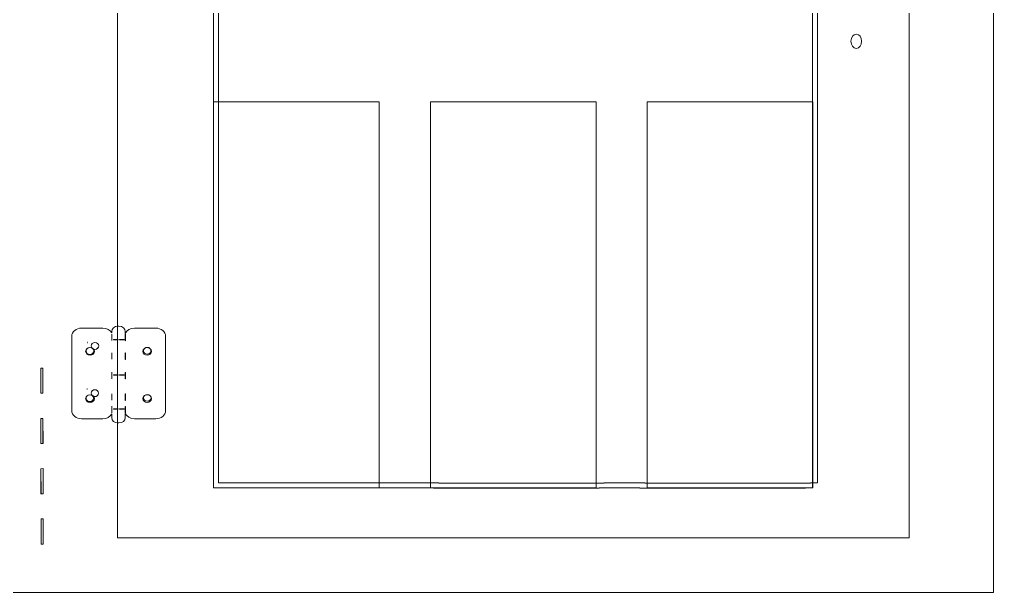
# Model space of a CAD drawing. Header units: centimetres. Extents: x -12.1 to 11.9, y -8.3 to 8.4.
# Drawn here: x -0.3 to 11.9, y -8.33 to -1.17 of the extents above; entities that cross this region are included whole.
import ezdxf

# ---------------------------------------------------------------- set-up
doc = ezdxf.new("R2010")
doc.units = ezdxf.units.CM
doc.header["$MEASUREMENT"] = 0
doc.header["$XCLIPFRAME"] = 0
doc.layers.add('Layer 1', color=7, linetype='Continuous')
picture_1 = doc.add_image_def('image6.jpg', size_in_pixel=(6, 6))
picture_2 = doc.add_image_def('image7.jpg', size_in_pixel=(6, 6))

msp = doc.modelspace()

# ---------------------------------------------------------------- linework, layer by layer
at = {"layer": 'Layer 1', "lineweight": 13}
for points, knots in [([(-11.89769, 8.33425), (-11.89769, 8.33425), (-11.89769, -8.3345), (-11.89769, -8.3345), (-11.89769, -8.3345), (-11.89769, -8.3345), (11.89745, -8.3345), (11.89745, -8.3345), (11.89745, -8.3345), (11.89745, -8.3345), (11.89745, 8.33425), (11.89745, 8.33425), (11.89745, 8.33425), (11.89745, 8.33425), (-11.89769, 8.33425), (-11.89769, 8.33425)], [0, 0, 0, 0, 0.2, 0.2, 0.2, 0.2, 0.4, 0.4, 0.4, 0.4, 0.6, 0.6, 0.6, 0.6, 1, 1, 1, 1]), ([(-11.8973, 8.33455), (-11.8973, 8.33455), (-11.8973, -8.3342), (-11.8973, -8.3342), (-11.8973, -8.3342), (-11.8973, -8.3342), (11.89784, -8.3342), (11.89784, -8.3342), (11.89784, -8.3342), (11.89784, -8.3342), (11.89784, 8.33455), (11.89784, 8.33455), (11.89784, 8.33455), (11.89784, 8.33455), (-11.8973, 8.33455), (-11.8973, 8.33455)], [0, 0, 0, 0, 0.2, 0.2, 0.2, 0.2, 0.4, 0.4, 0.4, 0.4, 0.6, 0.6, 0.6, 0.6, 1, 1, 1, 1]), ([(0.93084, 7.52793), (0.93084, 7.52793), (0.93084, -7.64923), (0.93084, -7.64923), (0.93084, -7.64923), (0.93084, -7.64923), (10.84114, -7.64923), (10.84114, -7.64923), (10.84114, -7.64923), (10.84114, -7.64923), (10.84114, 7.52793), (10.84114, 7.52793), (10.84114, 7.52793), (10.84114, 7.52793), (0.93084, 7.52793), (0.93084, 7.52793)], [0, 0, 0, 0, 0.2, 0.2, 0.2, 0.2, 0.4, 0.4, 0.4, 0.4, 0.6, 0.6, 0.6, 0.6, 1, 1, 1, 1]), ([(5.96499, 6.96503), (7.5049, 6.96503), (8.8593, 6.58789), (9.64022, 6.01832), (9.64022, 6.01832), (9.64022, 6.01832), (9.69562, -0.93774), (9.69562, -0.93774), (9.69562, -0.93774), (9.69562, -0.93774), (9.69397, -0.93774), (9.69397, -0.93774), (9.69397, -0.93774), (9.69397, -0.93774), (9.69397, -6.96363), (9.69397, -6.96363), (9.69397, -6.96363), (9.69397, -6.96363), (9.60633, -6.96363), (9.60633, -6.96363), (9.60633, -6.96363), (9.60633, -6.96363), (9.60633, -6.96528), (9.60633, -6.96528), (9.60633, -6.96528), (9.60633, -6.96528), (7.53266, -6.96528), (7.53266, -6.96528), (7.53266, -6.96528), (7.53266, -6.96528), (7.53266, -6.96363), (7.53266, -6.96363), (7.53266, -6.96363), (7.53266, -6.96363), (7.02582, -6.96363), (7.02582, -6.96363), (7.02582, -6.96363), (7.02582, -6.96363), (7.02582, -6.96528), (7.02582, -6.96528), (7.02582, -6.96528), (7.02582, -6.96528), (4.95215, -6.96528), (4.95215, -6.96528), (4.95215, -6.96528), (4.95215, -6.96528), (4.95215, -6.96363), (4.95215, -6.96363), (4.95215, -6.96363), (4.95215, -6.96363), (2.1947, -6.96363), (2.1947, -6.96363), (2.1947, -6.96363), (2.1947, -6.96363), (2.1947, 1.38397), (2.1947, 1.38397), (2.1947, 1.38397), (2.1947, 1.38397), (2.21372, 1.38397), (2.21372, 1.38397), (2.21372, 1.38397), (2.21372, 1.38397), (2.21372, 3.82144), (2.21372, 3.82144), (2.21372, 3.82144), (2.21372, 3.82144), (2.19388, 5.94555), (2.19388, 5.94555), (2.19388, 5.94555), (2.19388, 5.94555), (2.28896, 6.01831), (2.28896, 6.01831), (2.28896, 6.01831), (3.06987, 6.58788), (4.42511, 6.96502), (5.96501, 6.96502), (5.96501, 6.96502), (5.96501, 6.96502), (5.96499, 6.96503), (5.96499, 6.96503)], [0, 0, 0, 0, 0.04761905, 0.04761905, 0.04761905, 0.04761905, 0.0952381, 0.0952381, 0.0952381, 0.0952381, 0.14285714, 0.14285714, 0.14285714, 0.14285714, 0.19047619, 0.19047619, 0.19047619, 0.19047619, 0.23809524, 0.23809524, 0.23809524, 0.23809524, 0.28571429, 0.28571429, 0.28571429, 0.28571429, 0.33333333, 0.33333333, 0.33333333, 0.33333333, 0.38095238, 0.38095238, 0.38095238, 0.38095238, 0.42857143, 0.42857143, 0.42857143, 0.42857143, 0.47619048, 0.47619048, 0.47619048, 0.47619048, 0.52380952, 0.52380952, 0.52380952, 0.52380952, 0.57142857, 0.57142857, 0.57142857, 0.57142857, 0.61904762, 0.61904762, 0.61904762, 0.61904762, 0.66666667, 0.66666667, 0.66666667, 0.66666667, 0.71428571, 0.71428571, 0.71428571, 0.71428571, 0.76190476, 0.76190476, 0.76190476, 0.76190476, 0.80952381, 0.80952381, 0.80952381, 0.80952381, 0.85714286, 0.85714286, 0.85714286, 0.85714286, 0.9047619, 0.9047619, 0.9047619, 0.9047619, 1, 1, 1, 1]), ([(5.90186, 6.9019), (7.44177, 6.9019), (8.79617, 6.52476), (9.57709, 5.95519), (9.57709, 5.95519), (9.57709, 5.95519), (9.63249, -1.00087), (9.63249, -1.00087), (9.63249, -1.00087), (9.63249, -1.00087), (9.63084, -1.00087), (9.63084, -1.00087), (9.63084, -1.00087), (9.63084, -1.00087), (9.63084, -7.02676), (9.63084, -7.02676), (9.63084, -7.02676), (9.63084, -7.02676), (9.5432, -7.02676), (9.5432, -7.02676), (9.5432, -7.02676), (9.5432, -7.02676), (9.5432, -7.02841), (9.5432, -7.02841), (9.5432, -7.02841), (9.5432, -7.02841), (7.46953, -7.02841), (7.46953, -7.02841), (7.46953, -7.02841), (7.46953, -7.02841), (7.46953, -7.02676), (7.46953, -7.02676), (7.46953, -7.02676), (7.46953, -7.02676), (6.96269, -7.02676), (6.96269, -7.02676), (6.96269, -7.02676), (6.96269, -7.02676), (6.96269, -7.02841), (6.96269, -7.02841), (6.96269, -7.02841), (6.96269, -7.02841), (4.88902, -7.02841), (4.88902, -7.02841), (4.88902, -7.02841), (4.88902, -7.02841), (4.88902, -7.02676), (4.88902, -7.02676), (4.88902, -7.02676), (4.88902, -7.02676), (2.13157, -7.02676), (2.13157, -7.02676), (2.13157, -7.02676), (2.13157, -7.02676), (2.13157, 1.32084), (2.13157, 1.32084), (2.13157, 1.32084), (2.13157, 1.32084), (2.15059, 1.32084), (2.15059, 1.32084), (2.15059, 1.32084), (2.15059, 1.32084), (2.15059, 3.75831), (2.15059, 3.75831), (2.15059, 3.75831), (2.15059, 3.75831), (2.13075, 5.88242), (2.13075, 5.88242), (2.13075, 5.88242), (2.13075, 5.88242), (2.22583, 5.95518), (2.22583, 5.95518), (2.22583, 5.95518), (3.00672, 6.52477), (4.36196, 6.9019), (5.90186, 6.9019)], [0, 0, 0, 0, 0.05, 0.05, 0.05, 0.05, 0.1, 0.1, 0.1, 0.1, 0.15, 0.15, 0.15, 0.15, 0.2, 0.2, 0.2, 0.2, 0.25, 0.25, 0.25, 0.25, 0.3, 0.3, 0.3, 0.3, 0.35, 0.35, 0.35, 0.35, 0.4, 0.4, 0.4, 0.4, 0.45, 0.45, 0.45, 0.45, 0.5, 0.5, 0.5, 0.5, 0.55, 0.55, 0.55, 0.55, 0.6, 0.6, 0.6, 0.6, 0.65, 0.65, 0.65, 0.65, 0.7, 0.7, 0.7, 0.7, 0.75, 0.75, 0.75, 0.75, 0.8, 0.8, 0.8, 0.8, 0.85, 0.85, 0.85, 0.85, 0.9, 0.9, 0.9, 0.9, 1, 1, 1, 1]), ([(10.17968, -1.34884), (10.21664, -1.34884), (10.24665, -1.38886), (10.24665, -1.43814), (10.24665, -1.43814), (10.24665, -1.48742), (10.21664, -1.52744), (10.17968, -1.52744), (10.17968, -1.52744), (10.14272, -1.52744), (10.11271, -1.48742), (10.11271, -1.43814), (10.11271, -1.43814), (10.11271, -1.38886), (10.14272, -1.34884), (10.17968, -1.34884)], [0, 0, 0, 0, 0.2, 0.2, 0.2, 0.2, 0.4, 0.4, 0.4, 0.4, 0.6, 0.6, 0.6, 0.6, 1, 1, 1, 1]), ([(2.1347, -2.19386), (2.1347, -2.19386), (4.20837, -2.19386), (4.20837, -2.19386), (4.20837, -2.19386), (4.20837, -2.19386), (4.20837, -7.02581), (4.20837, -7.02581), (4.20837, -7.02581), (4.20837, -7.02581), (2.1347, -7.02581), (2.1347, -7.02581), (2.1347, -7.02581), (2.1347, -7.02581), (2.1347, -2.19386), (2.1347, -2.19386)], [0, 0, 0, 0, 0.2, 0.2, 0.2, 0.2, 0.4, 0.4, 0.4, 0.4, 0.6, 0.6, 0.6, 0.6, 1, 1, 1, 1]), ([(4.84916, -2.19386), (4.84916, -2.19386), (6.92283, -2.19386), (6.92283, -2.19386), (6.92283, -2.19386), (6.92283, -2.19386), (6.92283, -7.02581), (6.92283, -7.02581), (6.92283, -7.02581), (6.92283, -7.02581), (4.84916, -7.02581), (4.84916, -7.02581), (4.84916, -7.02581), (4.84916, -7.02581), (4.84916, -2.19386), (4.84916, -2.19386)], [0, 0, 0, 0, 0.2, 0.2, 0.2, 0.2, 0.4, 0.4, 0.4, 0.4, 0.6, 0.6, 0.6, 0.6, 1, 1, 1, 1]), ([(7.56362, -2.19386), (7.56362, -2.19386), (9.63729, -2.19386), (9.63729, -2.19386), (9.63729, -2.19386), (9.63729, -2.19386), (9.63729, -7.02581), (9.63729, -7.02581), (9.63729, -7.02581), (9.63729, -7.02581), (7.56362, -7.02581), (7.56362, -7.02581), (7.56362, -7.02581), (7.56362, -7.02581), (7.56362, -2.19386), (7.56362, -2.19386)], [0, 0, 0, 0, 0.2, 0.2, 0.2, 0.2, 0.4, 0.4, 0.4, 0.4, 0.6, 0.6, 0.6, 0.6, 1, 1, 1, 1]), ([(0.64934, -5.20663), (0.67537, -5.20663), (0.69647, -5.2259), (0.69647, -5.24962), (0.69647, -5.24962), (0.69647, -5.27334), (0.67537, -5.29261), (0.64934, -5.29261), (0.64934, -5.29261), (0.62331, -5.29261), (0.60138, -5.27334), (0.60138, -5.24962), (0.60138, -5.24962), (0.60138, -5.2259), (0.6233, -5.20663), (0.64934, -5.20663)], [0, 0, 0, 0, 0.2, 0.2, 0.2, 0.2, 0.4, 0.4, 0.4, 0.4, 0.6, 0.6, 0.6, 0.6, 1, 1, 1, 1]), ([(0.64974, -5.20632), (0.67577, -5.20632), (0.69687, -5.22559), (0.69687, -5.24931), (0.69687, -5.24931), (0.69687, -5.27303), (0.67577, -5.2923), (0.64974, -5.2923), (0.64974, -5.2923), (0.62371, -5.2923), (0.60178, -5.27303), (0.60178, -5.24931), (0.60178, -5.24931), (0.60178, -5.22559), (0.6237, -5.20632), (0.64974, -5.20632)], [0, 0, 0, 0, 0.2, 0.2, 0.2, 0.2, 0.4, 0.4, 0.4, 0.4, 0.6, 0.6, 0.6, 0.6, 1, 1, 1, 1]), ([(0.58622, -5.26976), (0.61225, -5.26976), (0.63335, -5.28903), (0.63335, -5.31275), (0.63335, -5.31275), (0.63335, -5.33647), (0.61225, -5.35574), (0.58622, -5.35574), (0.58622, -5.35574), (0.56019, -5.35574), (0.53826, -5.33647), (0.53826, -5.31275), (0.53826, -5.31275), (0.53826, -5.28903), (0.56018, -5.26976), (0.58622, -5.26976)], [0, 0, 0, 0, 0.2, 0.2, 0.2, 0.2, 0.4, 0.4, 0.4, 0.4, 0.6, 0.6, 0.6, 0.6, 1, 1, 1, 1]), ([(1.30374, -5.26798), (1.32977, -5.26798), (1.35087, -5.28725), (1.35087, -5.31097), (1.35087, -5.31097), (1.35087, -5.33469), (1.32977, -5.35396), (1.30374, -5.35396), (1.30374, -5.35396), (1.2777, -5.35396), (1.25661, -5.33469), (1.25661, -5.31097), (1.25661, -5.31097), (1.25661, -5.28725), (1.27771, -5.26798), (1.30374, -5.26798)], [0, 0, 0, 0, 0.2, 0.2, 0.2, 0.2, 0.4, 0.4, 0.4, 0.4, 0.6, 0.6, 0.6, 0.6, 1, 1, 1, 1]), ([(-0.02948, -5.52826), (-0.02948, -5.52826), (-0.00302, -5.52826), (-0.00302, -5.52826), (-0.00302, -5.52826), (-0.00302, -5.52826), (-0.00219, -5.84245), (-0.00219, -5.84245), (-0.00219, -5.84245), (-0.00219, -5.84245), (-0.02865, -5.84245), (-0.02865, -5.84245), (-0.02865, -5.84245), (-0.02865, -5.84245), (-0.02948, -5.52826), (-0.02948, -5.52826)], [0, 0, 0, 0, 0.2, 0.2, 0.2, 0.2, 0.4, 0.4, 0.4, 0.4, 0.6, 0.6, 0.6, 0.6, 1, 1, 1, 1]), ([(-0.02909, -5.52796), (-0.02909, -5.52796), (-0.00263, -5.52796), (-0.00263, -5.52796), (-0.00263, -5.52796), (-0.00263, -5.52796), (-0.0018, -5.84215), (-0.0018, -5.84215), (-0.0018, -5.84215), (-0.0018, -5.84215), (-0.02826, -5.84215), (-0.02826, -5.84215), (-0.02826, -5.84215), (-0.02826, -5.84215), (-0.02909, -5.52796), (-0.02909, -5.52796)], [0, 0, 0, 0, 0.2, 0.2, 0.2, 0.2, 0.4, 0.4, 0.4, 0.4, 0.6, 0.6, 0.6, 0.6, 1, 1, 1, 1]), ([(0.64769, -5.7978), (0.67372, -5.7978), (0.69482, -5.81707), (0.69482, -5.84079), (0.69482, -5.84079), (0.69482, -5.86451), (0.67372, -5.88378), (0.64769, -5.88378), (0.64769, -5.88378), (0.62166, -5.88378), (0.60056, -5.86451), (0.60056, -5.84079), (0.60056, -5.84079), (0.60056, -5.81707), (0.62166, -5.7978), (0.64769, -5.7978)], [0, 0, 0, 0, 0.2, 0.2, 0.2, 0.2, 0.4, 0.4, 0.4, 0.4, 0.6, 0.6, 0.6, 0.6, 1, 1, 1, 1]), ([(0.64808, -5.7975), (0.67411, -5.7975), (0.69521, -5.81677), (0.69521, -5.84049), (0.69521, -5.84049), (0.69521, -5.86421), (0.67411, -5.88348), (0.64808, -5.88348), (0.64808, -5.88348), (0.62205, -5.88348), (0.60095, -5.86421), (0.60095, -5.84049), (0.60095, -5.84049), (0.60095, -5.81677), (0.62205, -5.7975), (0.64808, -5.7975)], [0, 0, 0, 0, 0.2, 0.2, 0.2, 0.2, 0.4, 0.4, 0.4, 0.4, 0.6, 0.6, 0.6, 0.6, 1, 1, 1, 1]), ([(0.58456, -5.86093), (0.61059, -5.86093), (0.63169, -5.8802), (0.63169, -5.90392), (0.63169, -5.90392), (0.63169, -5.92764), (0.61059, -5.94691), (0.58456, -5.94691), (0.58456, -5.94691), (0.55853, -5.94691), (0.53743, -5.92764), (0.53743, -5.90392), (0.53743, -5.90392), (0.53743, -5.8802), (0.55853, -5.86093), (0.58456, -5.86093)], [0, 0, 0, 0, 0.2, 0.2, 0.2, 0.2, 0.4, 0.4, 0.4, 0.4, 0.6, 0.6, 0.6, 0.6, 1, 1, 1, 1]), ([(1.30456, -5.85668), (1.3306, -5.85668), (1.35169, -5.87595), (1.35169, -5.89967), (1.35169, -5.89967), (1.35169, -5.92339), (1.33059, -5.94184), (1.30456, -5.94184), (1.30456, -5.94184), (1.27853, -5.94184), (1.25743, -5.92339), (1.25743, -5.89967), (1.25743, -5.89967), (1.25743, -5.87595), (1.27853, -5.85668), (1.30456, -5.85668)], [0, 0, 0, 0, 0.2, 0.2, 0.2, 0.2, 0.4, 0.4, 0.4, 0.4, 0.6, 0.6, 0.6, 0.6, 1, 1, 1, 1]), ([(-0.02782, -6.15665), (-0.02782, -6.15665), (-0.00219, -6.15665), (-0.00219, -6.15665), (-0.00219, -6.15665), (-0.00219, -6.15665), (-0.00136, -6.47084), (-0.00136, -6.47084), (-0.00136, -6.47084), (-0.00136, -6.47084), (-0.02782, -6.47084), (-0.02782, -6.47084), (-0.02782, -6.47084), (-0.02782, -6.47084), (-0.02782, -6.15665), (-0.02782, -6.15665)], [0, 0, 0, 0, 0.2, 0.2, 0.2, 0.2, 0.4, 0.4, 0.4, 0.4, 0.6, 0.6, 0.6, 0.6, 1, 1, 1, 1]), ([(-0.02743, -6.15634), (-0.02743, -6.15634), (-0.0018, -6.15634), (-0.0018, -6.15634), (-0.0018, -6.15634), (-0.0018, -6.15634), (-0.00097, -6.47053), (-0.00097, -6.47053), (-0.00097, -6.47053), (-0.00097, -6.47053), (-0.02743, -6.47053), (-0.02743, -6.47053), (-0.02743, -6.47053), (-0.02743, -6.47053), (-0.02743, -6.15634), (-0.02743, -6.15634)], [0, 0, 0, 0, 0.2, 0.2, 0.2, 0.2, 0.4, 0.4, 0.4, 0.4, 0.6, 0.6, 0.6, 0.6, 1, 1, 1, 1]), ([(-0.00054, -6.78503), (-0.00054, -6.78503), (0.00029, -7.10005), (0.00029, -7.10005), (0.00029, -7.10005), (0.00029, -7.10005), (-0.02617, -7.10005), (-0.02617, -7.10005), (-0.02617, -7.10005), (-0.02617, -7.10005), (-0.027, -6.78586), (-0.027, -6.78586), (-0.027, -6.78586), (-0.027, -6.78586), (-0.00054, -6.78503), (-0.00054, -6.78503)], [0, 0, 0, 0, 0.2, 0.2, 0.2, 0.2, 0.4, 0.4, 0.4, 0.4, 0.6, 0.6, 0.6, 0.6, 1, 1, 1, 1]), ([(-0.00015, -6.78473), (-0.00015, -6.78473), (0.00068, -7.09975), (0.00068, -7.09975), (0.00068, -7.09975), (0.00068, -7.09975), (-0.02578, -7.09975), (-0.02578, -7.09975), (-0.02578, -7.09975), (-0.02578, -7.09975), (-0.02661, -6.78556), (-0.02661, -6.78556), (-0.02661, -6.78556), (-0.02661, -6.78556), (-0.00015, -6.78473), (-0.00015, -6.78473)], [0, 0, 0, 0, 0.2, 0.2, 0.2, 0.2, 0.4, 0.4, 0.4, 0.4, 0.6, 0.6, 0.6, 0.6, 1, 1, 1, 1]), ([(-0.02534, -7.41424), (-0.02534, -7.41424), (0.00029, -7.41424), (0.00029, -7.41424), (0.00029, -7.41424), (0.00029, -7.41424), (0.00112, -7.72843), (0.00112, -7.72843), (0.00112, -7.72843), (0.00112, -7.72843), (-0.02451, -7.72843), (-0.02451, -7.72843), (-0.02451, -7.72843), (-0.02451, -7.72843), (-0.02534, -7.41424), (-0.02534, -7.41424)], [0, 0, 0, 0, 0.2, 0.2, 0.2, 0.2, 0.4, 0.4, 0.4, 0.4, 0.6, 0.6, 0.6, 0.6, 1, 1, 1, 1]), ([(-0.02495, -7.41394), (-0.02495, -7.41394), (0.00068, -7.41394), (0.00068, -7.41394), (0.00068, -7.41394), (0.00068, -7.41394), (0.00151, -7.72813), (0.00151, -7.72813), (0.00151, -7.72813), (0.00151, -7.72813), (-0.02412, -7.72813), (-0.02412, -7.72813), (-0.02412, -7.72813), (-0.02412, -7.72813), (-0.02495, -7.41394), (-0.02495, -7.41394)], [0, 0, 0, 0, 0.2, 0.2, 0.2, 0.2, 0.4, 0.4, 0.4, 0.4, 0.6, 0.6, 0.6, 0.6, 1, 1, 1, 1])]:
    msp.add_open_spline(points, degree=3, knots=knots, dxfattribs=at)
at = {"layer": 'Layer 1', "color": 250, "lineweight": 0}
for points, knots in [([(0.93883, -5.00336), (0.89524, -5.00336), (0.86019, -5.03243), (0.86019, -5.06859), (0.86019, -5.06859), (0.86019, -5.06859), (0.86019, -5.08581), (0.86019, -5.08581), (0.86019, -5.08581), (0.84079, -5.05032), (0.79772, -5.02573), (0.74754, -5.02573), (0.74754, -5.02573), (0.74754, -5.02573), (0.48284, -5.02573), (0.48284, -5.02573), (0.48284, -5.02573), (0.41438, -5.02573), (0.35924, -5.07147), (0.35924, -5.12826), (0.35924, -5.12826), (0.35924, -5.12826), (0.35924, -6.05823), (0.35924, -6.05823), (0.35924, -6.05823), (0.35924, -6.11502), (0.41438, -6.16076), (0.48284, -6.16076), (0.48284, -6.16076), (0.48284, -6.16076), (0.74754, -6.16076), (0.74754, -6.16076), (0.74754, -6.16076), (0.79772, -6.16076), (0.84079, -6.13617), (0.86019, -6.10068), (0.86019, -6.10068), (0.86019, -6.10068), (0.86019, -6.14706), (0.86019, -6.14706), (0.86019, -6.14706), (0.86019, -6.18322), (0.89524, -6.21243), (0.93883, -6.21243), (0.93883, -6.21243), (0.93883, -6.21243), (0.95027, -6.21243), (0.95027, -6.21243), (0.95027, -6.21243), (0.99386, -6.21243), (1.02891, -6.18322), (1.02891, -6.14706), (1.02891, -6.14706), (1.02891, -6.14706), (1.02891, -6.0939), (1.02891, -6.0939), (1.02891, -6.0939), (1.04632, -6.13298), (1.09152, -6.16076), (1.14483, -6.16076), (1.14483, -6.16076), (1.14483, -6.16076), (1.40953, -6.16076), (1.40953, -6.16076), (1.40953, -6.16076), (1.47799, -6.16076), (1.53313, -6.11502), (1.53313, -6.05823), (1.53313, -6.05823), (1.53313, -6.05823), (1.53313, -5.12826), (1.53313, -5.12826), (1.53313, -5.12826), (1.53313, -5.07147), (1.47799, -5.02573), (1.40953, -5.02573), (1.40953, -5.02573), (1.40953, -5.02573), (1.14483, -5.02573), (1.14483, -5.02573), (1.14483, -5.02573), (1.09152, -5.02573), (1.04633, -5.05351), (1.02891, -5.09259), (1.02891, -5.09259), (1.02891, -5.09259), (1.02891, -5.06858), (1.02891, -5.06858), (1.02891, -5.06858), (1.02891, -5.03242), (0.99386, -5.00335), (0.95027, -5.00335), (0.95027, -5.00335), (0.95027, -5.00335), (0.93883, -5.00335), (0.93883, -5.00335), (0.93883, -5.00335), (0.93883, -5.00335), (0.93883, -5.00336), (0.93883, -5.00336)], [0, 0, 0, 0, 0.03846154, 0.03846154, 0.03846154, 0.03846154, 0.07692308, 0.07692308, 0.07692308, 0.07692308, 0.11538462, 0.11538462, 0.11538462, 0.11538462, 0.15384615, 0.15384615, 0.15384615, 0.15384615, 0.19230769, 0.19230769, 0.19230769, 0.19230769, 0.23076923, 0.23076923, 0.23076923, 0.23076923, 0.26923077, 0.26923077, 0.26923077, 0.26923077, 0.30769231, 0.30769231, 0.30769231, 0.30769231, 0.34615385, 0.34615385, 0.34615385, 0.34615385, 0.38461538, 0.38461538, 0.38461538, 0.38461538, 0.42307692, 0.42307692, 0.42307692, 0.42307692, 0.46153846, 0.46153846, 0.46153846, 0.46153846, 0.5, 0.5, 0.5, 0.5, 0.53846154, 0.53846154, 0.53846154, 0.53846154, 0.57692308, 0.57692308, 0.57692308, 0.57692308, 0.61538462, 0.61538462, 0.61538462, 0.61538462, 0.65384615, 0.65384615, 0.65384615, 0.65384615, 0.69230769, 0.69230769, 0.69230769, 0.69230769, 0.73076923, 0.73076923, 0.73076923, 0.73076923, 0.76923077, 0.76923077, 0.76923077, 0.76923077, 0.80769231, 0.80769231, 0.80769231, 0.80769231, 0.84615385, 0.84615385, 0.84615385, 0.84615385, 0.88461538, 0.88461538, 0.88461538, 0.88461538, 0.92307692, 0.92307692, 0.92307692, 0.92307692, 1, 1, 1, 1]), ([(0.86019, -5.10156), (0.86095, -5.10156), (0.8615, -5.1023), (0.8615, -5.10332), (0.8615, -5.10332), (0.8615, -5.10332), (0.8615, -5.18062), (0.8615, -5.18062), (0.8615, -5.18062), (0.8615, -5.18164), (0.86095, -5.18252), (0.86019, -5.18252), (0.86019, -5.18252), (0.85943, -5.18252), (0.85872, -5.18164), (0.85872, -5.18062), (0.85872, -5.18062), (0.85872, -5.18062), (0.85872, -5.10332), (0.85872, -5.10332), (0.85872, -5.10332), (0.85872, -5.1023), (0.85943, -5.10156), (0.86019, -5.10156)], [0, 0, 0, 0, 0.14285714, 0.14285714, 0.14285714, 0.14285714, 0.28571429, 0.28571429, 0.28571429, 0.28571429, 0.42857143, 0.42857143, 0.42857143, 0.42857143, 0.57142857, 0.57142857, 0.57142857, 0.57142857, 0.71428571, 0.71428571, 0.71428571, 0.71428571, 1, 1, 1, 1]), ([(1.02925, -5.10332), (1.03001, -5.10332), (1.03056, -5.10406), (1.03056, -5.10508), (1.03056, -5.10508), (1.03056, -5.10508), (1.03056, -5.18238), (1.03056, -5.18238), (1.03056, -5.18238), (1.03056, -5.1834), (1.03001, -5.18428), (1.02925, -5.18428), (1.02925, -5.18428), (1.02849, -5.18428), (1.02778, -5.1834), (1.02778, -5.18238), (1.02778, -5.18238), (1.02778, -5.18238), (1.02778, -5.10508), (1.02778, -5.10508), (1.02778, -5.10508), (1.02778, -5.10406), (1.02849, -5.10332), (1.02925, -5.10332)], [0, 0, 0, 0, 0.14285714, 0.14285714, 0.14285714, 0.14285714, 0.28571429, 0.28571429, 0.28571429, 0.28571429, 0.42857143, 0.42857143, 0.42857143, 0.42857143, 0.57142857, 0.57142857, 0.57142857, 0.57142857, 0.71428571, 0.71428571, 0.71428571, 0.71428571, 1, 1, 1, 1]), ([(0.8839, -5.17032), (0.8839, -5.17032), (0.939, -5.17032), (0.939, -5.17032), (0.939, -5.17032), (0.93969, -5.17032), (0.94031, -5.1707), (0.94031, -5.17127), (0.94031, -5.17127), (0.94031, -5.17184), (0.93969, -5.17235), (0.939, -5.17235), (0.939, -5.17235), (0.939, -5.17235), (0.8839, -5.17235), (0.8839, -5.17235), (0.8839, -5.17235), (0.88322, -5.17235), (0.88259, -5.17183), (0.88259, -5.17127), (0.88259, -5.17127), (0.88259, -5.1707), (0.88321, -5.17032), (0.8839, -5.17032)], [0, 0, 0, 0, 0.14285714, 0.14285714, 0.14285714, 0.14285714, 0.28571429, 0.28571429, 0.28571429, 0.28571429, 0.42857143, 0.42857143, 0.42857143, 0.42857143, 0.57142857, 0.57142857, 0.57142857, 0.57142857, 0.71428571, 0.71428571, 0.71428571, 0.71428571, 1, 1, 1, 1]), ([(0.95714, -5.17032), (0.95714, -5.17032), (1.01224, -5.17032), (1.01224, -5.17032), (1.01224, -5.17032), (1.01292, -5.17032), (1.01355, -5.1707), (1.01355, -5.17127), (1.01355, -5.17127), (1.01355, -5.17184), (1.01292, -5.17235), (1.01224, -5.17235), (1.01224, -5.17235), (1.01224, -5.17235), (0.95714, -5.17235), (0.95714, -5.17235), (0.95714, -5.17235), (0.95645, -5.17235), (0.95583, -5.17183), (0.95583, -5.17127), (0.95583, -5.17127), (0.95583, -5.1707), (0.95645, -5.17032), (0.95714, -5.17032)], [0, 0, 0, 0, 0.14285714, 0.14285714, 0.14285714, 0.14285714, 0.28571429, 0.28571429, 0.28571429, 0.28571429, 0.42857143, 0.42857143, 0.42857143, 0.42857143, 0.57142857, 0.57142857, 0.57142857, 0.57142857, 0.71428571, 0.71428571, 0.71428571, 0.71428571, 1, 1, 1, 1]), ([(0.58764, -5.27054), (0.61779, -5.27054), (0.64225, -5.29216), (0.64225, -5.31869), (0.64225, -5.31869), (0.64225, -5.34521), (0.61779, -5.3667), (0.58764, -5.3667), (0.58764, -5.3667), (0.55749, -5.3667), (0.53303, -5.34521), (0.53303, -5.31869), (0.53303, -5.31869), (0.53303, -5.29217), (0.55749, -5.27054), (0.58764, -5.27054)], [0, 0, 0, 0, 0.2, 0.2, 0.2, 0.2, 0.4, 0.4, 0.4, 0.4, 0.6, 0.6, 0.6, 0.6, 1, 1, 1, 1]), ([(0.86019, -5.33591), (0.86095, -5.33591), (0.8615, -5.33665), (0.8615, -5.33767), (0.8615, -5.33767), (0.8615, -5.33767), (0.8615, -5.41497), (0.8615, -5.41497), (0.8615, -5.41497), (0.8615, -5.41599), (0.86095, -5.41687), (0.86019, -5.41687), (0.86019, -5.41687), (0.85943, -5.41687), (0.85872, -5.41599), (0.85872, -5.41497), (0.85872, -5.41497), (0.85872, -5.41497), (0.85872, -5.33767), (0.85872, -5.33767), (0.85872, -5.33767), (0.85872, -5.33665), (0.85943, -5.33591), (0.86019, -5.33591)], [0, 0, 0, 0, 0.14285714, 0.14285714, 0.14285714, 0.14285714, 0.28571429, 0.28571429, 0.28571429, 0.28571429, 0.42857143, 0.42857143, 0.42857143, 0.42857143, 0.57142857, 0.57142857, 0.57142857, 0.57142857, 0.71428571, 0.71428571, 0.71428571, 0.71428571, 1, 1, 1, 1]), ([(1.02925, -5.33767), (1.03001, -5.33767), (1.03056, -5.33841), (1.03056, -5.33943), (1.03056, -5.33943), (1.03056, -5.33943), (1.03056, -5.41673), (1.03056, -5.41673), (1.03056, -5.41673), (1.03056, -5.41775), (1.03001, -5.41863), (1.02925, -5.41863), (1.02925, -5.41863), (1.02849, -5.41863), (1.02778, -5.41775), (1.02778, -5.41673), (1.02778, -5.41673), (1.02778, -5.41673), (1.02778, -5.33943), (1.02778, -5.33943), (1.02778, -5.33943), (1.02778, -5.33841), (1.02849, -5.33767), (1.02925, -5.33767)], [0, 0, 0, 0, 0.14285714, 0.14285714, 0.14285714, 0.14285714, 0.28571429, 0.28571429, 0.28571429, 0.28571429, 0.42857143, 0.42857143, 0.42857143, 0.42857143, 0.57142857, 0.57142857, 0.57142857, 0.57142857, 0.71428571, 0.71428571, 0.71428571, 0.71428571, 1, 1, 1, 1]), ([(1.30261, -5.27054), (1.33276, -5.27054), (1.35722, -5.29216), (1.35722, -5.31869), (1.35722, -5.31869), (1.35722, -5.34521), (1.33276, -5.3667), (1.30261, -5.3667), (1.30261, -5.3667), (1.27246, -5.3667), (1.248, -5.34521), (1.248, -5.31869), (1.248, -5.31869), (1.248, -5.29217), (1.27246, -5.27054), (1.30261, -5.27054)], [0, 0, 0, 0, 0.2, 0.2, 0.2, 0.2, 0.4, 0.4, 0.4, 0.4, 0.6, 0.6, 0.6, 0.6, 1, 1, 1, 1]), ([(0.86019, -5.57895), (0.86095, -5.57895), (0.8615, -5.57969), (0.8615, -5.58071), (0.8615, -5.58071), (0.8615, -5.58071), (0.8615, -5.65801), (0.8615, -5.65801), (0.8615, -5.65801), (0.8615, -5.65903), (0.86095, -5.65991), (0.86019, -5.65991), (0.86019, -5.65991), (0.85943, -5.65991), (0.85872, -5.65903), (0.85872, -5.65801), (0.85872, -5.65801), (0.85872, -5.65801), (0.85872, -5.58071), (0.85872, -5.58071), (0.85872, -5.58071), (0.85872, -5.57969), (0.85943, -5.57895), (0.86019, -5.57895)], [0, 0, 0, 0, 0.14285714, 0.14285714, 0.14285714, 0.14285714, 0.28571429, 0.28571429, 0.28571429, 0.28571429, 0.42857143, 0.42857143, 0.42857143, 0.42857143, 0.57142857, 0.57142857, 0.57142857, 0.57142857, 0.71428571, 0.71428571, 0.71428571, 0.71428571, 1, 1, 1, 1]), ([(1.02925, -5.58071), (1.03001, -5.58071), (1.03056, -5.58145), (1.03056, -5.58247), (1.03056, -5.58247), (1.03056, -5.58247), (1.03056, -5.65977), (1.03056, -5.65977), (1.03056, -5.65977), (1.03056, -5.66079), (1.03001, -5.66167), (1.02925, -5.66167), (1.02925, -5.66167), (1.02849, -5.66167), (1.02778, -5.66079), (1.02778, -5.65977), (1.02778, -5.65977), (1.02778, -5.65977), (1.02778, -5.58247), (1.02778, -5.58247), (1.02778, -5.58247), (1.02778, -5.58145), (1.02849, -5.58071), (1.02925, -5.58071)], [0, 0, 0, 0, 0.14285714, 0.14285714, 0.14285714, 0.14285714, 0.28571429, 0.28571429, 0.28571429, 0.28571429, 0.42857143, 0.42857143, 0.42857143, 0.42857143, 0.57142857, 0.57142857, 0.57142857, 0.57142857, 0.71428571, 0.71428571, 0.71428571, 0.71428571, 1, 1, 1, 1]), ([(0.8839, -5.61299), (0.8839, -5.61299), (0.939, -5.61299), (0.939, -5.61299), (0.939, -5.61299), (0.93969, -5.61299), (0.94031, -5.61337), (0.94031, -5.61394), (0.94031, -5.61394), (0.94031, -5.61451), (0.93969, -5.61502), (0.939, -5.61502), (0.939, -5.61502), (0.939, -5.61502), (0.8839, -5.61502), (0.8839, -5.61502), (0.8839, -5.61502), (0.88322, -5.61502), (0.88259, -5.6145), (0.88259, -5.61394), (0.88259, -5.61394), (0.88259, -5.61337), (0.88321, -5.61299), (0.8839, -5.61299)], [0, 0, 0, 0, 0.14285714, 0.14285714, 0.14285714, 0.14285714, 0.28571429, 0.28571429, 0.28571429, 0.28571429, 0.42857143, 0.42857143, 0.42857143, 0.42857143, 0.57142857, 0.57142857, 0.57142857, 0.57142857, 0.71428571, 0.71428571, 0.71428571, 0.71428571, 1, 1, 1, 1]), ([(0.95714, -5.61299), (0.95714, -5.61299), (1.01224, -5.61299), (1.01224, -5.61299), (1.01224, -5.61299), (1.01292, -5.61299), (1.01355, -5.61337), (1.01355, -5.61394), (1.01355, -5.61394), (1.01355, -5.61451), (1.01292, -5.61502), (1.01224, -5.61502), (1.01224, -5.61502), (1.01224, -5.61502), (0.95714, -5.61502), (0.95714, -5.61502), (0.95714, -5.61502), (0.95645, -5.61502), (0.95583, -5.6145), (0.95583, -5.61394), (0.95583, -5.61394), (0.95583, -5.61337), (0.95645, -5.61299), (0.95714, -5.61299)], [0, 0, 0, 0, 0.14285714, 0.14285714, 0.14285714, 0.14285714, 0.28571429, 0.28571429, 0.28571429, 0.28571429, 0.42857143, 0.42857143, 0.42857143, 0.42857143, 0.57142857, 0.57142857, 0.57142857, 0.57142857, 0.71428571, 0.71428571, 0.71428571, 0.71428571, 1, 1, 1, 1]), ([(0.86019, -5.84802), (0.86095, -5.84802), (0.8615, -5.84876), (0.8615, -5.84978), (0.8615, -5.84978), (0.8615, -5.84978), (0.8615, -5.92708), (0.8615, -5.92708), (0.8615, -5.92708), (0.8615, -5.9281), (0.86095, -5.92898), (0.86019, -5.92898), (0.86019, -5.92898), (0.85943, -5.92898), (0.85872, -5.9281), (0.85872, -5.92708), (0.85872, -5.92708), (0.85872, -5.92708), (0.85872, -5.84978), (0.85872, -5.84978), (0.85872, -5.84978), (0.85872, -5.84876), (0.85943, -5.84802), (0.86019, -5.84802)], [0, 0, 0, 0, 0.14285714, 0.14285714, 0.14285714, 0.14285714, 0.28571429, 0.28571429, 0.28571429, 0.28571429, 0.42857143, 0.42857143, 0.42857143, 0.42857143, 0.57142857, 0.57142857, 0.57142857, 0.57142857, 0.71428571, 0.71428571, 0.71428571, 0.71428571, 1, 1, 1, 1]), ([(1.02925, -5.84978), (1.03001, -5.84978), (1.03056, -5.85052), (1.03056, -5.85154), (1.03056, -5.85154), (1.03056, -5.85154), (1.03056, -5.92885), (1.03056, -5.92885), (1.03056, -5.92885), (1.03056, -5.92987), (1.03001, -5.93075), (1.02925, -5.93075), (1.02925, -5.93075), (1.02849, -5.93075), (1.02778, -5.92987), (1.02778, -5.92885), (1.02778, -5.92885), (1.02778, -5.92885), (1.02778, -5.85154), (1.02778, -5.85154), (1.02778, -5.85154), (1.02778, -5.85052), (1.02849, -5.84978), (1.02925, -5.84978)], [0, 0, 0, 0, 0.14285714, 0.14285714, 0.14285714, 0.14285714, 0.28571429, 0.28571429, 0.28571429, 0.28571429, 0.42857143, 0.42857143, 0.42857143, 0.42857143, 0.57142857, 0.57142857, 0.57142857, 0.57142857, 0.71428571, 0.71428571, 0.71428571, 0.71428571, 1, 1, 1, 1]), ([(0.58764, -5.86009), (0.61779, -5.86009), (0.64225, -5.88158), (0.64225, -5.9081), (0.64225, -5.9081), (0.64225, -5.93462), (0.61779, -5.95611), (0.58764, -5.95611), (0.58764, -5.95611), (0.55749, -5.95611), (0.53303, -5.93462), (0.53303, -5.9081), (0.53303, -5.9081), (0.53303, -5.88158), (0.55749, -5.86009), (0.58764, -5.86009)], [0, 0, 0, 0, 0.2, 0.2, 0.2, 0.2, 0.4, 0.4, 0.4, 0.4, 0.6, 0.6, 0.6, 0.6, 1, 1, 1, 1]), ([(1.30261, -5.86009), (1.33276, -5.86009), (1.35722, -5.88158), (1.35722, -5.9081), (1.35722, -5.9081), (1.35722, -5.93462), (1.33276, -5.95611), (1.30261, -5.95611), (1.30261, -5.95611), (1.27246, -5.95611), (1.248, -5.93462), (1.248, -5.9081), (1.248, -5.9081), (1.248, -5.88158), (1.27246, -5.86009), (1.30261, -5.86009)], [0, 0, 0, 0, 0.2, 0.2, 0.2, 0.2, 0.4, 0.4, 0.4, 0.4, 0.6, 0.6, 0.6, 0.6, 1, 1, 1, 1]), ([(0.86019, -6.00426), (0.86095, -6.00426), (0.8615, -6.005), (0.8615, -6.00602), (0.8615, -6.00602), (0.8615, -6.00602), (0.8615, -6.08333), (0.8615, -6.08333), (0.8615, -6.08333), (0.8615, -6.08435), (0.86095, -6.08523), (0.86019, -6.08523), (0.86019, -6.08523), (0.85943, -6.08523), (0.85872, -6.08435), (0.85872, -6.08333), (0.85872, -6.08333), (0.85872, -6.08333), (0.85872, -6.00602), (0.85872, -6.00602), (0.85872, -6.00602), (0.85872, -6.005), (0.85943, -6.00426), (0.86019, -6.00426)], [0, 0, 0, 0, 0.14285714, 0.14285714, 0.14285714, 0.14285714, 0.28571429, 0.28571429, 0.28571429, 0.28571429, 0.42857143, 0.42857143, 0.42857143, 0.42857143, 0.57142857, 0.57142857, 0.57142857, 0.57142857, 0.71428571, 0.71428571, 0.71428571, 0.71428571, 1, 1, 1, 1]), ([(0.8839, -6.0383), (0.8839, -6.0383), (0.939, -6.0383), (0.939, -6.0383), (0.939, -6.0383), (0.93969, -6.0383), (0.94031, -6.03868), (0.94031, -6.03925), (0.94031, -6.03925), (0.94031, -6.03982), (0.93969, -6.04033), (0.939, -6.04033), (0.939, -6.04033), (0.939, -6.04033), (0.8839, -6.04033), (0.8839, -6.04033), (0.8839, -6.04033), (0.88322, -6.04033), (0.88259, -6.03981), (0.88259, -6.03925), (0.88259, -6.03925), (0.88259, -6.03868), (0.88321, -6.0383), (0.8839, -6.0383)], [0, 0, 0, 0, 0.14285714, 0.14285714, 0.14285714, 0.14285714, 0.28571429, 0.28571429, 0.28571429, 0.28571429, 0.42857143, 0.42857143, 0.42857143, 0.42857143, 0.57142857, 0.57142857, 0.57142857, 0.57142857, 0.71428571, 0.71428571, 0.71428571, 0.71428571, 1, 1, 1, 1]), ([(0.95714, -6.0383), (0.95714, -6.0383), (1.01224, -6.0383), (1.01224, -6.0383), (1.01224, -6.0383), (1.01292, -6.0383), (1.01355, -6.03868), (1.01355, -6.03925), (1.01355, -6.03925), (1.01355, -6.03982), (1.01292, -6.04033), (1.01224, -6.04033), (1.01224, -6.04033), (1.01224, -6.04033), (0.95714, -6.04033), (0.95714, -6.04033), (0.95714, -6.04033), (0.95645, -6.04033), (0.95583, -6.03981), (0.95583, -6.03925), (0.95583, -6.03925), (0.95583, -6.03868), (0.95645, -6.0383), (0.95714, -6.0383)], [0, 0, 0, 0, 0.14285714, 0.14285714, 0.14285714, 0.14285714, 0.28571429, 0.28571429, 0.28571429, 0.28571429, 0.42857143, 0.42857143, 0.42857143, 0.42857143, 0.57142857, 0.57142857, 0.57142857, 0.57142857, 0.71428571, 0.71428571, 0.71428571, 0.71428571, 1, 1, 1, 1]), ([(1.02925, -6.00602), (1.03001, -6.00602), (1.03056, -6.00676), (1.03056, -6.00778), (1.03056, -6.00778), (1.03056, -6.00778), (1.03056, -6.08508), (1.03056, -6.08508), (1.03056, -6.08508), (1.03056, -6.0861), (1.03001, -6.08698), (1.02925, -6.08698), (1.02925, -6.08698), (1.02849, -6.08698), (1.02778, -6.0861), (1.02778, -6.08508), (1.02778, -6.08508), (1.02778, -6.08508), (1.02778, -6.00778), (1.02778, -6.00778), (1.02778, -6.00778), (1.02778, -6.00676), (1.02849, -6.00602), (1.02925, -6.00602)], [0, 0, 0, 0, 0.14285714, 0.14285714, 0.14285714, 0.14285714, 0.28571429, 0.28571429, 0.28571429, 0.28571429, 0.42857143, 0.42857143, 0.42857143, 0.42857143, 0.57142857, 0.57142857, 0.57142857, 0.57142857, 0.71428571, 0.71428571, 0.71428571, 0.71428571, 1, 1, 1, 1])]:
    msp.add_open_spline(points, degree=3, knots=knots, dxfattribs=at)

# ---------------------------------------------------------------- pictures from other files: only their frames are drawn
at = {"layer": 'Layer 1'}
image = msp.add_image(picture_1, insert=(0.53826, -5.35574), size_in_units=(0.08333, 0.08333), dxfattribs=at)
image.set_boundary_path([(0.5383, -5.3557), (0.6333, -5.2698)])
image.dxf.flags = 3
image = msp.add_image(picture_2, insert=(0.53743, -5.94691), size_in_units=(0.08333, 0.08333), dxfattribs=at)
image.set_boundary_path([(0.5374, -5.9469), (0.6317, -5.861)])
image.dxf.flags = 3

doc.saveas('drawing.dxf')
